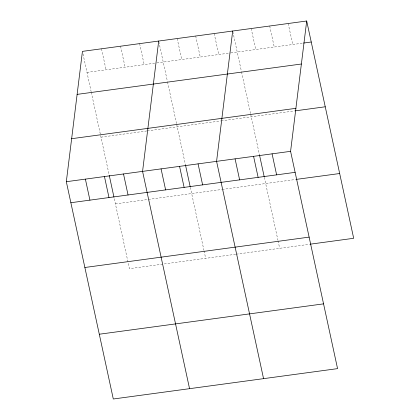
<?xml version="1.0" encoding="UTF-8"?>
<svg xmlns="http://www.w3.org/2000/svg" width="420" height="420" viewBox="0 0 420 420"><rect width="100%" height="100%" fill="white"/><g stroke="black" fill="none" stroke-linecap="round" stroke-linejoin="round"><path stroke-width="0.32" stroke-dasharray="2.1 1.58" d="M86.982 72.382L156.24 63.005M156.875 62.916L230.218 52.983M230.853 52.899L302.946 43.134M100.984 137.156L146.738 130.961M147.373 130.872L220.616 120.955M221.256 120.866L294.619 110.933M115.416 203.889L147.819 199.5M148.454 199.416L221.65 189.504M222.285 189.415L295.654 179.482M235.652 254.273L129.418 268.663L114.077 197.71M236.292 254.189L309.656 244.251M288.199 23.504L292.74 44.52M269.693 26.009L274.239 47.024M251.191 28.518L255.738 49.529M232.832 31.657L241.411 71.342M241.542 71.962L250.567 113.694M250.703 114.314L259.523 155.117M264.332 177.361L277.919 240.219M278.056 240.839L279.673 248.315M214.19 33.526L218.736 54.542M195.689 36.031L200.235 57.047M177.188 38.54L181.729 59.551M158.823 41.68L167.407 81.364M167.538 81.984L176.563 123.716M176.694 124.336L185.519 165.139M190.328 187.383L203.915 250.241M204.052 250.861L205.669 258.337M139.624 43.627L144.17 64.638M120.561 46.205L125.108 67.221M101.504 48.788L106.045 69.799M82.992 53.918L91.156 91.691M91.292 92.311L109.137 174.846"/><path stroke-width="0.63" d="M306.7 21L290.582 151.337L337.559 368.629L113.3 399L66.323 181.708L82.441 51.371L306.7 21L353.677 238.292L310.296 244.167M158.686 41.045L142.569 171.381L189.551 388.673M232.691 31.022L216.578 161.359L263.555 378.651M303.587 43.05L311.241 42.011M77.123 94.385L301.381 64.013M71.642 138.7L295.901 108.329M295.26 110.843L325.243 106.785M66.323 181.708L290.582 151.337M70.864 202.724L295.123 172.352M296.289 179.393L339.675 173.518M84.871 267.493L309.131 237.122M99.298 334.226L323.558 303.86M272.081 153.846L276.623 174.857M259.523 155.117L264.201 176.747M253.58 156.35L258.122 177.361M235.079 158.855L239.621 179.865M198.072 163.868L202.619 184.879M185.519 165.139L190.192 186.764M179.571 166.373L184.118 187.383M161.07 168.877L165.617 189.887M123.506 173.964L128.053 194.975M109.268 175.466L113.946 197.09M104.449 176.547L108.99 197.558M85.386 179.13L89.927 200.141"/></g></svg>
